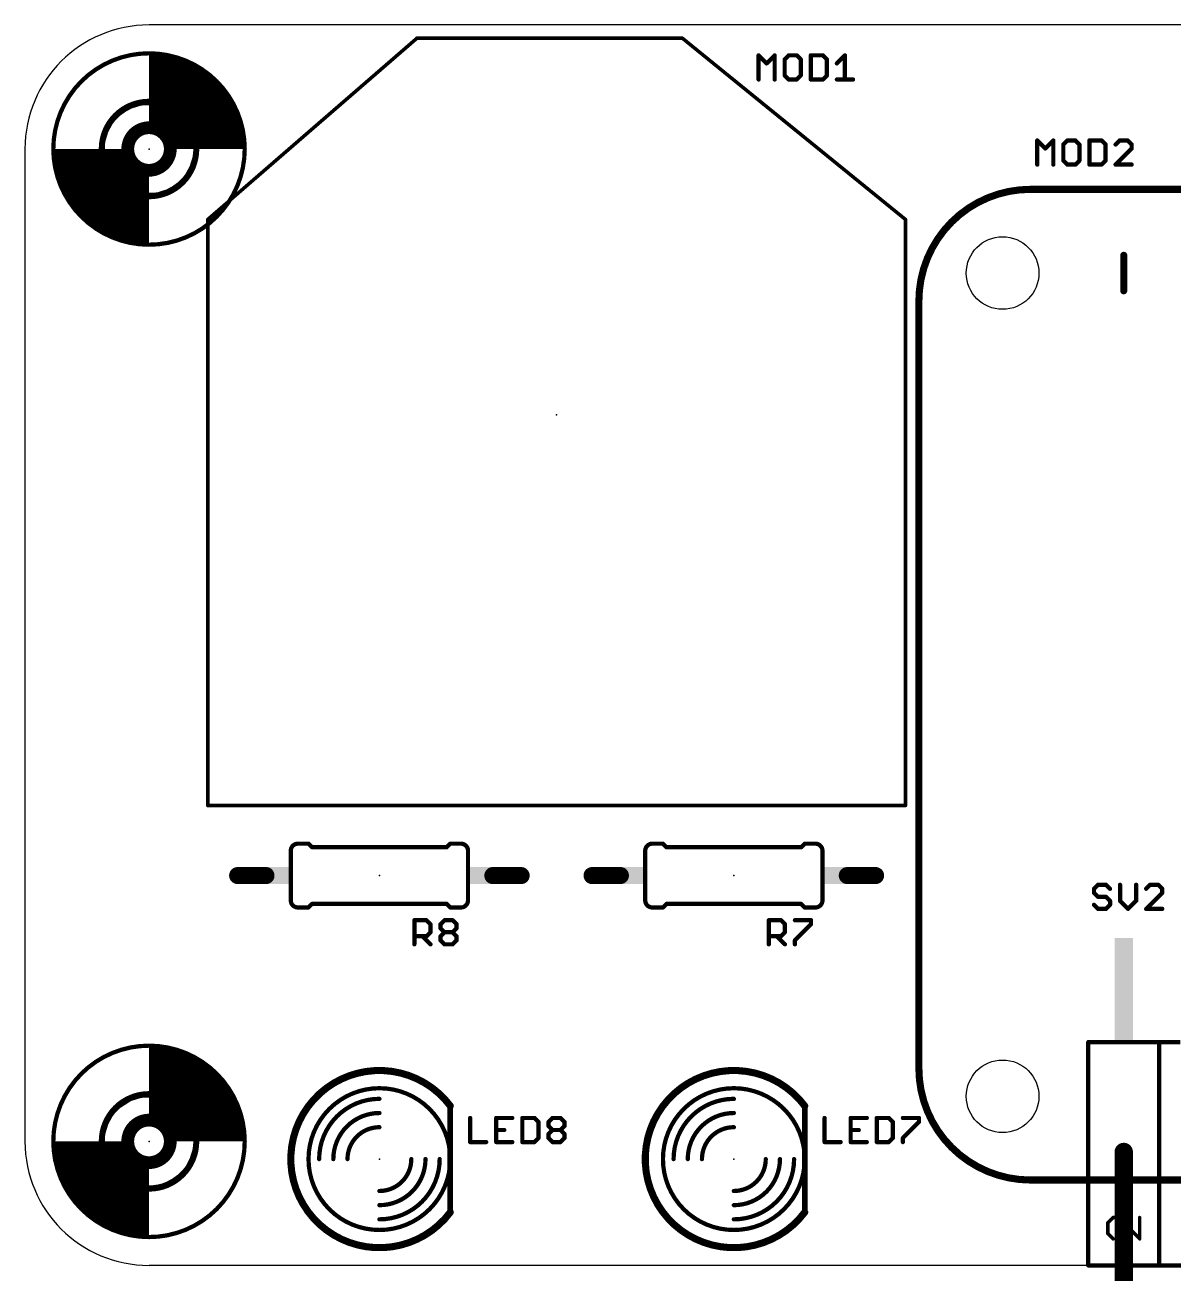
# Model space of a CAD drawing. Extents: x -50 to 50, y -5 to 146.
# Drawn here: x -49.53 to -8.39, y 96.88 to 141.6 of the extents above; entities that cross this region are included whole.
import ezdxf

# ---------------------------------------------------------------- set-up
doc = ezdxf.new("R2010")
doc.units = 0
for name, color, linetype in [('20', 7, 'CONTINUOUS'), ('21', 253, 'CONTINUOUS'), ('23', 7, 'CONTINUOUS'), ('25', 253, 'CONTINUOUS'), ('51', 253, 'CONTINUOUS')]:
    doc.layers.add(name, color=color, linetype=linetype)

# ---------------------------------------------------------------- blocks, each defined once
blk = doc.blocks.new('RECT')
blk.add_solid([(-0.5, -0.5), (0.5, -0.5), (-0.5, 0.5), (0.5, 0.5)])

msp = doc.modelspace()

# ---------------------------------------------------------------- linework, layer by layer
at = {"layer": '20'}
for p, q in [((45.085, 141.605), (-45.085, 141.605)), ((-49.53, 137.16), (-49.53, 101.6)), ((45.085, 97.155), (-45.085, 97.155))]:
    msp.add_line(p, q, dxfattribs=at)
for centre, radius in [((-45.085, 137.16), 1.6), ((-14.5, 132.715), 1.3), ((-14.5, 103.215), 1.3), ((-45.085, 101.6), 1.6)]:
    msp.add_circle(centre, radius, dxfattribs=at)
for centre, start, end in [((-45.085, 137.16), 90, 180), ((-45.085, 101.6), 180, 270)]:
    msp.add_arc(centre, 4.445, start, end, dxfattribs=at)
at = {"layer": '21'}
for points, const_width in [([(-35.48, 141.135), (-42.98, 134.635)], 0.127), ([(-25.98, 141.135), (-35.48, 141.135)], 0.127), ([(-17.98, 134.635), (-25.98, 141.135)], 0.127), ([(-13.5, 135.715), (13.5, 135.715)], 0.254), ([(-42.98, 134.635), (-42.98, 113.635)], 0.127), ([(-17.98, 113.635), (-17.98, 134.635)], 0.127), ([(-10.16, 133.35), (-10.16, 132.08)], 0.254), ([(-17.5, 104.215), (-17.5, 131.715)], 0.254), ([(-42.98, 113.635), (-17.98, 113.635)], 0.127), ([(-39.751, 112.268), (-39.37, 112.268)], 0.1524), ([(-39.243, 112.141), (-39.37, 112.268)], 0.1524), ([(-34.417, 112.141), (-34.29, 112.268)], 0.1524), ([(-33.909, 112.268), (-34.29, 112.268)], 0.1524), ([(-27.051, 112.268), (-26.67, 112.268)], 0.1524), ([(-26.543, 112.141), (-26.67, 112.268)], 0.1524), ([(-21.717, 112.141), (-21.59, 112.268)], 0.1524), ([(-21.209, 112.268), (-21.59, 112.268)], 0.1524), ([(-40.005, 112.014), (-40.005, 110.236)], 0.1524), ([(-39.243, 112.141), (-34.417, 112.141)], 0.1524), ([(-33.655, 112.014), (-33.655, 110.236)], 0.1524), ([(-27.305, 110.236), (-27.305, 112.014)], 0.1524), ([(-21.717, 112.141), (-26.543, 112.141)], 0.1524), ([(-20.955, 110.236), (-20.955, 112.014)], 0.1524), ([(-39.751, 109.982), (-39.37, 109.982)], 0.1524), ([(-39.243, 110.109), (-39.37, 109.982)], 0.1524), ([(-39.243, 110.109), (-34.417, 110.109)], 0.1524), ([(-34.417, 110.109), (-34.29, 109.982)], 0.1524), ([(-33.909, 109.982), (-34.29, 109.982)], 0.1524), ([(-27.051, 109.982), (-26.67, 109.982)], 0.1524), ([(-26.543, 110.109), (-26.67, 109.982)], 0.1524), ([(-21.717, 110.109), (-26.543, 110.109)], 0.1524), ([(-21.717, 110.109), (-21.59, 109.982)], 0.1524), ([(-21.209, 109.982), (-21.59, 109.982)], 0.1524), ([(-11.43, 105.156), (-10.668, 105.156)], 0.1524), ([(-11.43, 105.156), (-11.43, 97.155)], 0.1524), ([(-9.652, 105.156), (-8.89, 105.156)], 0.1524), ([(-8.89, 105.156), (-8.89, 97.155)], 0.1524), ([(-8.89, 105.156), (-8.128, 105.156)], 0.1524), ([(-34.29, 99.06), (-34.29, 102.87)], 0.2032), ([(-21.59, 99.06), (-21.59, 102.87)], 0.2032), ([(-10.16, 96.52), (-10.16, 101.219)], 0.6604), ([(13.5, 100.215), (-13.5, 100.215)], 0.254), ([(-10.5418, 98.8701), (-10.7324, 98.6794)], 0.127), ([(-10.3511, 98.8701), (-10.5418, 98.8701)], 0.127), ([(-9.5885, 98.1075), (-10.3511, 98.8701)], 0.127), ([(-9.5885, 98.8701), (-9.5885, 98.1075)], 0.127), ([(-10.7324, 98.6794), (-10.7324, 98.2981)], 0.127), ([(-10.7324, 98.2981), (-10.5418, 98.1075)], 0.127), ([(-8.89, 97.155), (-11.43, 97.155)], 0.1524), ([(-6.35, 97.155), (-8.89, 97.155)], 0.1524)]:
    msp.add_lwpolyline(points, dxfattribs=dict(at, const_width=const_width))
for points, const_width in [([(-35.48, 141.1668, 1), (-35.48, 141.1033)], 0.0635), ([(-35.4592, 141.111, 1), (-35.5008, 141.159)], 0.0635), ([(-25.96, 141.1596, 1), (-26, 141.1104)], 0.0635), ([(-25.98, 141.1033, 1), (-25.98, 141.1668)], 0.0635), ([(-45.085, 133.731, 1), (-45.085, 140.589, 1), (-45.085, 133.731)], 0.1524), ([(-45.085, 135.46, 1), (-45.085, 138.86, 1), (-45.085, 135.46)], 0.2032), ([(-13.5, 135.715, 0.4142), (-17.5, 131.715)], 0.254), ([(-13.5, 135.7785, 1), (-13.5, 135.6515)], 0.127), ([(-13.5, 135.6515, 1), (-13.5, 135.7785)], 0.127), ([(-42.9483, 134.635, 1), (-43.0118, 134.635)], 0.0635), ([(-43.0008, 134.659, 1), (-42.9592, 134.611)], 0.0635), ([(-17.9483, 134.635, 1), (-18.0117, 134.635)], 0.0635), ([(-18, 134.6104, 1), (-17.96, 134.6596)], 0.0635), ([(-10.0965, 133.35, 1), (-10.2235, 133.35)], 0.127), ([(-10.2235, 132.08, 1), (-10.0965, 132.08)], 0.127), ([(-17.4365, 131.715, 1), (-17.5635, 131.715)], 0.127), ([(-17.5635, 131.715, 1), (-17.4365, 131.715)], 0.127), ([(-43.0118, 113.635, 1), (-42.9483, 113.635)], 0.0635), ([(-42.98, 113.6668, 1), (-42.98, 113.6033)], 0.0635), ([(-18.0117, 113.635, 1), (-17.9483, 113.635)], 0.0635), ([(-17.98, 113.6033, 1), (-17.98, 113.6668)], 0.0635), ([(-39.751, 112.268, 0.4142), (-40.005, 112.014)], 0.1524), ([(-39.751, 112.3061, 1), (-39.751, 112.2299)], 0.0762), ([(-39.751, 112.2299, 1), (-39.751, 112.3061)], 0.0762), ([(-39.3431, 112.2949, 1), (-39.3969, 112.2411)], 0.0762), ([(-39.37, 112.2299, 1), (-39.37, 112.3061)], 0.0762), ([(-34.29, 112.3061, 1), (-34.29, 112.2299)], 0.0762), ([(-34.2631, 112.2411, 1), (-34.3169, 112.2949)], 0.0762), ([(-33.655, 112.014, 0.4142), (-33.909, 112.268)], 0.1524), ([(-33.909, 112.3061, 1), (-33.909, 112.2299)], 0.0762), ([(-33.909, 112.2299, 1), (-33.909, 112.3061)], 0.0762), ([(-27.051, 112.268, 0.4142), (-27.305, 112.014)], 0.1524), ([(-27.051, 112.3061, 1), (-27.051, 112.2299)], 0.0762), ([(-27.051, 112.2299, 1), (-27.051, 112.3061)], 0.0762), ([(-26.6431, 112.2949, 1), (-26.6969, 112.2411)], 0.0762), ([(-26.67, 112.2299, 1), (-26.67, 112.3061)], 0.0762), ([(-21.59, 112.3061, 1), (-21.59, 112.2299)], 0.0762), ([(-21.5631, 112.2411, 1), (-21.6169, 112.2949)], 0.0762), ([(-20.955, 112.014, 0.4142), (-21.209, 112.268)], 0.1524), ([(-21.209, 112.3061, 1), (-21.209, 112.2299)], 0.0762), ([(-21.209, 112.2299, 1), (-21.209, 112.3061)], 0.0762), ([(-39.9669, 112.014, 1), (-40.0431, 112.014)], 0.0762), ([(-40.0431, 112.014, 1), (-39.9669, 112.014)], 0.0762), ([(-39.243, 112.1791, 1), (-39.243, 112.1029)], 0.0762), ([(-39.2699, 112.1141, 1), (-39.2161, 112.1679)], 0.0762), ([(-34.4439, 112.1679, 1), (-34.3901, 112.1141)], 0.0762), ([(-34.417, 112.1029, 1), (-34.417, 112.1791)], 0.0762), ([(-33.6169, 112.014, 1), (-33.6931, 112.014)], 0.0762), ([(-33.6931, 112.014, 1), (-33.6169, 112.014)], 0.0762), ([(-27.2669, 112.014, 1), (-27.3431, 112.014)], 0.0762), ([(-27.3431, 112.014, 1), (-27.2669, 112.014)], 0.0762), ([(-26.543, 112.1791, 1), (-26.543, 112.1029)], 0.0762), ([(-26.5699, 112.1141, 1), (-26.5161, 112.1679)], 0.0762), ([(-21.7439, 112.1679, 1), (-21.6901, 112.1141)], 0.0762), ([(-21.717, 112.1029, 1), (-21.717, 112.1791)], 0.0762), ([(-20.9169, 112.014, 1), (-20.9931, 112.014)], 0.0762), ([(-20.9931, 112.014, 1), (-20.9169, 112.014)], 0.0762), ([(-40.005, 110.236, 0.4142), (-39.751, 109.982)], 0.1524), ([(-39.9669, 110.236, 1), (-40.0431, 110.236)], 0.0762), ([(-40.0431, 110.236, 1), (-39.9669, 110.236)], 0.0762), ([(-39.751, 110.0201, 1), (-39.751, 109.9439)], 0.0762), ([(-39.751, 109.9439, 1), (-39.751, 110.0201)], 0.0762), ([(-39.3969, 110.0089, 1), (-39.3431, 109.9551)], 0.0762), ([(-39.37, 109.9439, 1), (-39.37, 110.0201)], 0.0762), ([(-39.243, 110.1471, 1), (-39.243, 110.0709)], 0.0762), ([(-39.2161, 110.0821, 1), (-39.2699, 110.1359)], 0.0762), ([(-34.3901, 110.1359, 1), (-34.4439, 110.0821)], 0.0762), ([(-34.417, 110.0709, 1), (-34.417, 110.1471)], 0.0762), ([(-34.29, 110.0201, 1), (-34.29, 109.9439)], 0.0762), ([(-34.3169, 109.9551, 1), (-34.2631, 110.0089)], 0.0762), ([(-33.909, 109.982, 0.4142), (-33.655, 110.236)], 0.1524), ([(-33.909, 110.0201, 1), (-33.909, 109.9439)], 0.0762), ([(-33.909, 109.9439, 1), (-33.909, 110.0201)], 0.0762), ([(-33.6169, 110.236, 1), (-33.6931, 110.236)], 0.0762), ([(-33.6931, 110.236, 1), (-33.6169, 110.236)], 0.0762), ([(-27.305, 110.236, 0.4142), (-27.051, 109.982)], 0.1524), ([(-27.2669, 110.236, 1), (-27.3431, 110.236)], 0.0762), ([(-27.3431, 110.236, 1), (-27.2669, 110.236)], 0.0762), ([(-27.051, 110.0201, 1), (-27.051, 109.9439)], 0.0762), ([(-27.051, 109.9439, 1), (-27.051, 110.0201)], 0.0762), ([(-26.6969, 110.0089, 1), (-26.6431, 109.9551)], 0.0762), ([(-26.67, 109.9439, 1), (-26.67, 110.0201)], 0.0762), ([(-26.543, 110.1471, 1), (-26.543, 110.0709)], 0.0762), ([(-26.5161, 110.0821, 1), (-26.5699, 110.1359)], 0.0762), ([(-21.6901, 110.1359, 1), (-21.7439, 110.0821)], 0.0762), ([(-21.717, 110.0709, 1), (-21.717, 110.1471)], 0.0762), ([(-21.59, 110.0201, 1), (-21.59, 109.9439)], 0.0762), ([(-21.6169, 109.9551, 1), (-21.5631, 110.0089)], 0.0762), ([(-21.209, 109.982, 0.4142), (-20.955, 110.236)], 0.1524), ([(-21.209, 110.0201, 1), (-21.209, 109.9439)], 0.0762), ([(-21.209, 109.9439, 1), (-21.209, 110.0201)], 0.0762), ([(-20.9169, 110.236, 1), (-20.9931, 110.236)], 0.0762), ([(-20.9931, 110.236, 1), (-20.9169, 110.236)], 0.0762), ([(-45.085, 98.171, 1), (-45.085, 105.029, 1), (-45.085, 98.171)], 0.1524), ([(-11.43, 105.1941, 1), (-11.43, 105.1179)], 0.0762), ([(-11.3919, 105.156, 1), (-11.4681, 105.156)], 0.0762), ([(-10.668, 105.1179, 1), (-10.668, 105.1941)], 0.0762), ([(-9.652, 105.1941, 1), (-9.652, 105.1179)], 0.0762), ([(-8.8519, 105.156, 1), (-8.9281, 105.156)], 0.0762), ([(-8.89, 105.1941, 1), (-8.89, 105.1179)], 0.0762), ([(-8.89, 105.1179, 1), (-8.89, 105.1941)], 0.0762), ([(-34.29, 102.87, 3), (-34.29, 99.06)], 0.254), ([(-21.59, 102.87, 3), (-21.59, 99.06)], 0.254), ([(-17.5, 104.215, 0.4142), (-13.5, 100.215)], 0.254), ([(-17.4365, 104.215, 1), (-17.5635, 104.215)], 0.127), ([(-17.5635, 104.215, 1), (-17.4365, 104.215)], 0.127), ([(-45.085, 99.9, 1), (-45.085, 103.3, 1), (-45.085, 99.9)], 0.2032), ([(-36.83, 98.425, 1), (-36.83, 103.505, 1), (-36.83, 98.425)], 0.1524), ([(-24.13, 98.425, 1), (-24.13, 103.505, 1), (-24.13, 98.425)], 0.1524), ([(-34.3408, 102.8319, 1), (-34.2392, 102.9081)], 0.127), ([(-34.2392, 102.87, 1), (-34.3408, 102.87)], 0.1016), ([(-21.6408, 102.8319, 1), (-21.5392, 102.9081)], 0.127), ([(-21.5392, 102.87, 1), (-21.6408, 102.87)], 0.1016), ([(-9.9949, 101.219, 1), (-10.3251, 101.219)], 0.3302), ([(-13.5, 100.2785, 1), (-13.5, 100.1515)], 0.127), ([(-13.5, 100.1515, 1), (-13.5, 100.2785)], 0.127), ([(-34.2392, 99.0219, 1), (-34.3408, 99.0981)], 0.127), ([(-34.3408, 99.06, 1), (-34.2392, 99.06)], 0.1016), ([(-21.5392, 99.0219, 1), (-21.6408, 99.0981)], 0.127), ([(-21.6408, 99.06, 1), (-21.5392, 99.06)], 0.1016), ([(-10.5418, 98.9019, 1), (-10.5418, 98.8384)], 0.0635), ([(-10.5193, 98.8477, 1), (-10.5643, 98.8925)], 0.0635), ([(-10.3286, 98.8926, 1), (-10.3736, 98.8476)], 0.0635), ([(-10.3511, 98.8384, 1), (-10.3511, 98.9019)], 0.0635), ([(-9.5567, 98.8701, 1), (-9.6203, 98.8701)], 0.0635), ([(-10.7006, 98.6794, 1), (-10.7642, 98.6794)], 0.0635), ([(-10.7549, 98.7018, 1), (-10.7099, 98.657)], 0.0635), ([(-10.7099, 98.3206, 1), (-10.7549, 98.2756)], 0.0635), ([(-10.7642, 98.2981, 1), (-10.7006, 98.2981)], 0.0635), ([(-10.5643, 98.085, 1), (-10.5193, 98.13)], 0.0635), ([(-9.6203, 98.1075, 1), (-9.5567, 98.1075)], 0.0635), ([(-9.611, 98.085, 1), (-9.566, 98.13)], 0.0635), ([(-11.43, 97.1931, 1), (-11.43, 97.1169)], 0.0762), ([(-11.4681, 97.155, 1), (-11.3919, 97.155)], 0.0762), ([(-8.89, 97.1931, 1), (-8.89, 97.1169)], 0.0762), ([(-8.9281, 97.155, 1), (-8.8519, 97.155)], 0.0762), ([(-8.89, 97.1169, 1), (-8.89, 97.1931)], 0.0762)]:
    msp.add_lwpolyline(points, format="xyb", dxfattribs=dict(at, const_width=const_width))
at = {"layer": '23'}
for p in [(-45.085, 137.16), (-30.48, 127.635), (-36.83, 111.125), (-24.13, 111.125), (-45.085, 101.6), (-36.83, 100.965), (-24.13, 100.965)]:
    msp.add_point(p, dxfattribs=at)
at = {"layer": '25', "const_width": 0.1524}
for points in [[(-23.2438, 139.6512), (-23.2438, 140.5155)], [(-23.2438, 140.5155), (-22.9557, 140.2274)], [(-22.9557, 140.2274), (-22.6676, 140.5155)], [(-22.6676, 140.5155), (-22.6676, 139.6512)], [(-22.1643, 140.5155), (-22.3083, 140.3714)], [(-22.3083, 140.3714), (-22.3083, 139.7952)], [(-21.8762, 140.5155), (-22.1643, 140.5155)], [(-21.7321, 140.3714), (-21.8762, 140.5155)], [(-21.7321, 139.7952), (-21.7321, 140.3714)], [(-21.3728, 140.5155), (-21.3728, 139.6512)], [(-20.9407, 140.5155), (-21.3728, 140.5155)], [(-20.7966, 140.3714), (-20.9407, 140.5155)], [(-20.7966, 139.7952), (-20.7966, 140.3714)], [(-20.4373, 140.2274), (-20.1492, 140.5155)], [(-20.1492, 140.5155), (-20.1492, 139.6512)], [(-22.3083, 139.7952), (-22.1643, 139.6512)], [(-22.1643, 139.6512), (-21.8762, 139.6512)], [(-21.8762, 139.6512), (-21.7321, 139.7952)], [(-21.3728, 139.6512), (-20.9407, 139.6512)], [(-20.9407, 139.6512), (-20.7966, 139.7952)], [(-20.4373, 139.6512), (-19.8611, 139.6512)], [(-13.2588, 136.6012), (-13.2588, 137.4655)], [(-13.2588, 137.4655), (-12.9707, 137.1774)], [(-12.9707, 137.1774), (-12.6826, 137.4655)], [(-12.6826, 137.4655), (-12.6826, 136.6012)], [(-12.1793, 137.4655), (-12.3233, 137.3214)], [(-12.3233, 137.3214), (-12.3233, 136.7452)], [(-11.8912, 137.4655), (-12.1793, 137.4655)], [(-11.7471, 137.3214), (-11.8912, 137.4655)], [(-11.7471, 136.7452), (-11.7471, 137.3214)], [(-11.3878, 137.4655), (-11.3878, 136.6012)], [(-10.9557, 137.4655), (-11.3878, 137.4655)], [(-10.8116, 137.3214), (-10.9557, 137.4655)], [(-10.8116, 136.7452), (-10.8116, 137.3214)], [(-10.3083, 137.4655), (-10.4523, 137.3214)], [(-10.0202, 137.4655), (-10.3083, 137.4655)], [(-9.8761, 137.3214), (-10.0202, 137.4655)], [(-9.8761, 137.1774), (-9.8761, 137.3214)], [(-10.4523, 136.6012), (-9.8761, 137.1774)], [(-12.3233, 136.7452), (-12.1793, 136.6012)], [(-12.1793, 136.6012), (-11.8912, 136.6012)], [(-11.8912, 136.6012), (-11.7471, 136.7452)], [(-11.3878, 136.6012), (-10.9557, 136.6012)], [(-10.9557, 136.6012), (-10.8116, 136.7452)], [(-9.8761, 136.6012), (-10.4523, 136.6012)], [(-11.0828, 110.7955), (-11.2268, 110.6514)], [(-11.2268, 110.6514), (-11.2268, 110.5074)], [(-11.2268, 110.5074), (-11.0828, 110.3633)], [(-10.7947, 110.7955), (-11.0828, 110.7955)], [(-10.6506, 110.6514), (-10.7947, 110.7955)], [(-10.2913, 110.7955), (-10.2913, 110.2193)], [(-9.7151, 110.2193), (-9.7151, 110.7955)], [(-9.2118, 110.7955), (-9.3558, 110.6514)], [(-9.3558, 109.9312), (-8.7796, 110.5074)], [(-8.9237, 110.7955), (-9.2118, 110.7955)], [(-8.7796, 110.6514), (-8.9237, 110.7955)], [(-8.7796, 110.5074), (-8.7796, 110.6514)], [(-11.0828, 109.9312), (-11.2268, 110.0752)], [(-11.0828, 110.3633), (-10.7947, 110.3633)], [(-10.7947, 110.3633), (-10.6506, 110.2193)], [(-10.6506, 110.0752), (-10.7947, 109.9312)], [(-10.6506, 110.2193), (-10.6506, 110.0752)], [(-10.2913, 110.2193), (-10.0032, 109.9312)], [(-10.0032, 109.9312), (-9.7151, 110.2193)], [(-35.5768, 108.6612), (-35.5768, 109.5255)], [(-35.5768, 109.5255), (-35.1447, 109.5255)], [(-35.1447, 109.5255), (-35.0006, 109.3814)], [(-34.6413, 109.3814), (-34.4973, 109.5255)], [(-34.4973, 109.5255), (-34.2092, 109.5255)], [(-34.2092, 109.5255), (-34.0651, 109.3814)], [(-22.8768, 108.6612), (-22.8768, 109.5255)], [(-22.8768, 109.5255), (-22.4447, 109.5255)], [(-22.4447, 109.5255), (-22.3006, 109.3814)], [(-21.9413, 109.5255), (-21.3651, 109.5255)], [(-21.3651, 109.5255), (-21.3651, 109.3814)], [(-10.7947, 109.9312), (-11.0828, 109.9312)], [(-8.7796, 109.9312), (-9.3558, 109.9312)], [(-35.0006, 109.0933), (-35.1447, 108.9493)], [(-35.0006, 109.3814), (-35.0006, 109.0933)], [(-34.6413, 109.2374), (-34.6413, 109.3814)], [(-34.4973, 109.0933), (-34.6413, 109.2374)], [(-34.6413, 108.9493), (-34.4973, 109.0933)], [(-34.4973, 109.0933), (-34.2092, 109.0933)], [(-34.0651, 109.2374), (-34.2092, 109.0933)], [(-34.2092, 109.0933), (-34.0651, 108.9493)], [(-34.0651, 109.3814), (-34.0651, 109.2374)], [(-22.3006, 109.0933), (-22.4447, 108.9493)], [(-22.3006, 109.3814), (-22.3006, 109.0933)], [(-21.3651, 109.3814), (-21.9413, 108.8052)], [(-35.1447, 108.9493), (-35.5768, 108.9493)], [(-35.2887, 108.9493), (-35.0006, 108.6612)], [(-34.6413, 108.8052), (-34.6413, 108.9493)], [(-34.4973, 108.6612), (-34.6413, 108.8052)], [(-34.2092, 108.6612), (-34.4973, 108.6612)], [(-34.0651, 108.8052), (-34.2092, 108.6612)], [(-34.0651, 108.9493), (-34.0651, 108.8052)], [(-22.4447, 108.9493), (-22.8768, 108.9493)], [(-22.5887, 108.9493), (-22.3006, 108.6612)], [(-21.9413, 108.8052), (-21.9413, 108.6612)], [(-33.5788, 102.4389), (-33.5788, 101.5746)], [(-32.0671, 102.4389), (-32.6433, 102.4389)], [(-32.6433, 102.4389), (-32.6433, 101.5746)], [(-31.7078, 102.4389), (-31.7078, 101.5746)], [(-31.2757, 102.4389), (-31.7078, 102.4389)], [(-31.1316, 102.2948), (-31.2757, 102.4389)], [(-30.7723, 102.2948), (-30.6283, 102.4389)], [(-30.6283, 102.4389), (-30.3402, 102.4389)], [(-30.3402, 102.4389), (-30.1961, 102.2948)], [(-20.8788, 102.4389), (-20.8788, 101.5746)], [(-19.3671, 102.4389), (-19.9433, 102.4389)], [(-19.9433, 102.4389), (-19.9433, 101.5746)], [(-19.0078, 102.4389), (-19.0078, 101.5746)], [(-18.5757, 102.4389), (-19.0078, 102.4389)], [(-18.4316, 102.2948), (-18.5757, 102.4389)], [(-18.0723, 102.4389), (-17.4961, 102.4389)], [(-17.4961, 102.4389), (-17.4961, 102.2948)], [(-32.6433, 102.0067), (-32.3552, 102.0067)], [(-31.1316, 101.7186), (-31.1316, 102.2948)], [(-30.7723, 102.1508), (-30.7723, 102.2948)], [(-30.6283, 102.0067), (-30.7723, 102.1508)], [(-30.7723, 101.8627), (-30.6283, 102.0067)], [(-30.6283, 102.0067), (-30.3402, 102.0067)], [(-30.1961, 102.1508), (-30.3402, 102.0067)], [(-30.3402, 102.0067), (-30.1961, 101.8627)], [(-30.1961, 102.2948), (-30.1961, 102.1508)], [(-19.9433, 102.0067), (-19.6552, 102.0067)], [(-18.4316, 101.7186), (-18.4316, 102.2948)], [(-17.4961, 102.2948), (-18.0723, 101.7186)], [(-33.5788, 101.5746), (-33.0026, 101.5746)], [(-32.6433, 101.5746), (-32.0671, 101.5746)], [(-31.7078, 101.5746), (-31.2757, 101.5746)], [(-31.2757, 101.5746), (-31.1316, 101.7186)], [(-30.7723, 101.7186), (-30.7723, 101.8627)], [(-30.6283, 101.5746), (-30.7723, 101.7186)], [(-30.3402, 101.5746), (-30.6283, 101.5746)], [(-30.1961, 101.7186), (-30.3402, 101.5746)], [(-30.1961, 101.8627), (-30.1961, 101.7186)], [(-20.8788, 101.5746), (-20.3026, 101.5746)], [(-19.9433, 101.5746), (-19.3671, 101.5746)], [(-19.0078, 101.5746), (-18.5757, 101.5746)], [(-18.5757, 101.5746), (-18.4316, 101.7186)], [(-18.0723, 101.7186), (-18.0723, 101.5746)]]:
    msp.add_lwpolyline(points, dxfattribs=at)
at = {"layer": '25', "const_width": 0.0762}
for points in [[(-23.2057, 140.5155, 1), (-23.2819, 140.5155)], [(-23.2169, 140.5424, 1), (-23.2707, 140.4886)], [(-22.6295, 140.5155, 1), (-22.7057, 140.5155)], [(-22.6407, 140.4886, 1), (-22.6945, 140.5424)], [(-22.2702, 140.3714, 1), (-22.3464, 140.3714)], [(-22.3353, 140.3983, 1), (-22.2813, 140.3445)], [(-22.1643, 140.5536, 1), (-22.1643, 140.4774)], [(-22.1373, 140.4886, 1), (-22.1913, 140.5424)], [(-21.8493, 140.5424, 1), (-21.9031, 140.4886)], [(-21.8762, 140.4774, 1), (-21.8762, 140.5536)], [(-21.694, 140.3714, 1), (-21.7702, 140.3714)], [(-21.759, 140.3445, 1), (-21.7052, 140.3983)], [(-21.3347, 140.5155, 1), (-21.4109, 140.5155)], [(-21.3728, 140.5536, 1), (-21.3728, 140.4774)], [(-20.9138, 140.5424, 1), (-20.9676, 140.4886)], [(-20.9407, 140.4774, 1), (-20.9407, 140.5536)], [(-20.7585, 140.3714, 1), (-20.8347, 140.3714)], [(-20.8235, 140.3445, 1), (-20.7697, 140.3983)], [(-20.1111, 140.5155, 1), (-20.1873, 140.5155)], [(-20.1223, 140.4886, 1), (-20.1761, 140.5424)], [(-22.9826, 140.2543, 1), (-22.9288, 140.2005)], [(-22.9826, 140.2005, 1), (-22.9288, 140.2543)], [(-20.4642, 140.2543, 1), (-20.4104, 140.2005)], [(-23.2819, 139.6512, 1), (-23.2057, 139.6512)], [(-22.7057, 139.6512, 1), (-22.6295, 139.6512)], [(-22.3464, 139.7952, 1), (-22.2702, 139.7952)], [(-22.2814, 139.8221, 1), (-22.3352, 139.7683)], [(-22.1643, 139.6893, 1), (-22.1643, 139.6131)], [(-22.1912, 139.6243, 1), (-22.1374, 139.6781)], [(-21.9031, 139.6782, 1), (-21.8493, 139.6242)], [(-21.8762, 139.6131, 1), (-21.8762, 139.6893)], [(-21.7702, 139.7952, 1), (-21.694, 139.7952)], [(-21.7052, 139.7682, 1), (-21.759, 139.8222)], [(-21.3728, 139.6893, 1), (-21.3728, 139.6131)], [(-21.4109, 139.6512, 1), (-21.3347, 139.6512)], [(-20.9676, 139.6782, 1), (-20.9138, 139.6242)], [(-20.9407, 139.6131, 1), (-20.9407, 139.6893)], [(-20.8347, 139.7952, 1), (-20.7585, 139.7952)], [(-20.7697, 139.7682, 1), (-20.8235, 139.8222)], [(-20.4373, 139.6893, 1), (-20.4373, 139.6131)], [(-20.1873, 139.6512, 1), (-20.1111, 139.6512)], [(-19.8611, 139.6131, 1), (-19.8611, 139.6893)], [(-13.2207, 137.4655, 1), (-13.2969, 137.4655)], [(-13.2319, 137.4924, 1), (-13.2857, 137.4386)], [(-12.6445, 137.4655, 1), (-12.7207, 137.4655)], [(-12.6557, 137.4386, 1), (-12.7095, 137.4924)], [(-12.2852, 137.3214, 1), (-12.3614, 137.3214)], [(-12.3503, 137.3483, 1), (-12.2963, 137.2945)], [(-12.1793, 137.5036, 1), (-12.1793, 137.4274)], [(-12.1523, 137.4386, 1), (-12.2063, 137.4924)], [(-11.8643, 137.4924, 1), (-11.9181, 137.4386)], [(-11.8912, 137.4274, 1), (-11.8912, 137.5036)], [(-11.709, 137.3214, 1), (-11.7852, 137.3214)], [(-11.774, 137.2945, 1), (-11.7202, 137.3483)], [(-11.3497, 137.4655, 1), (-11.4259, 137.4655)], [(-11.3878, 137.5036, 1), (-11.3878, 137.4274)], [(-10.9288, 137.4924, 1), (-10.9826, 137.4386)], [(-10.9557, 137.4274, 1), (-10.9557, 137.5036)], [(-10.7735, 137.3214, 1), (-10.8497, 137.3214)], [(-10.8385, 137.2945, 1), (-10.7847, 137.3483)], [(-10.4793, 137.3483, 1), (-10.4253, 137.2945)], [(-10.3083, 137.5036, 1), (-10.3083, 137.4274)], [(-10.2813, 137.4386, 1), (-10.3353, 137.4924)], [(-9.9933, 137.4924, 1), (-10.0471, 137.4386)], [(-10.0202, 137.4274, 1), (-10.0202, 137.5036)], [(-9.838, 137.3214, 1), (-9.9142, 137.3214)], [(-9.903, 137.2945, 1), (-9.8492, 137.3483)], [(-12.9976, 137.2043, 1), (-12.9438, 137.1505)], [(-12.9976, 137.1505, 1), (-12.9438, 137.2043)], [(-9.9142, 137.1774, 1), (-9.838, 137.1774)], [(-9.8492, 137.1505, 1), (-9.903, 137.2043)], [(-13.2969, 136.6012, 1), (-13.2207, 136.6012)], [(-12.7207, 136.6012, 1), (-12.6445, 136.6012)], [(-12.3614, 136.7452, 1), (-12.2852, 136.7452)], [(-12.2964, 136.7721, 1), (-12.3502, 136.7183)], [(-12.1793, 136.6393, 1), (-12.1793, 136.5631)], [(-12.2062, 136.5743, 1), (-12.1524, 136.6281)], [(-11.9181, 136.6282, 1), (-11.8643, 136.5742)], [(-11.8912, 136.5631, 1), (-11.8912, 136.6393)], [(-11.7852, 136.7452, 1), (-11.709, 136.7452)], [(-11.7202, 136.7182, 1), (-11.774, 136.7722)], [(-11.3878, 136.6393, 1), (-11.3878, 136.5631)], [(-11.4259, 136.6012, 1), (-11.3497, 136.6012)], [(-10.9826, 136.6282, 1), (-10.9288, 136.5742)], [(-10.9557, 136.5631, 1), (-10.9557, 136.6393)], [(-10.8497, 136.7452, 1), (-10.7735, 136.7452)], [(-10.7847, 136.7182, 1), (-10.8385, 136.7722)], [(-10.4523, 136.6393, 1), (-10.4523, 136.5631)], [(-10.4792, 136.6281, 1), (-10.4254, 136.5743)], [(-9.8761, 136.5631, 1), (-9.8761, 136.6393)], [(-11.1887, 110.6514, 1), (-11.2649, 110.6514)], [(-11.2538, 110.6783, 1), (-11.1998, 110.6245)], [(-11.1998, 110.5343, 1), (-11.2538, 110.4805)], [(-11.2649, 110.5074, 1), (-11.1887, 110.5074)], [(-11.0828, 110.8336, 1), (-11.0828, 110.7574)], [(-11.0558, 110.7686, 1), (-11.1098, 110.8224)], [(-10.7678, 110.8224, 1), (-10.8216, 110.7686)], [(-10.7947, 110.7574, 1), (-10.7947, 110.8336)], [(-10.6775, 110.6245, 1), (-10.6237, 110.6783)], [(-10.2532, 110.7955, 1), (-10.3294, 110.7955)], [(-9.677, 110.7955, 1), (-9.7532, 110.7955)], [(-9.3828, 110.6783, 1), (-9.3288, 110.6245)], [(-9.2118, 110.8336, 1), (-9.2118, 110.7574)], [(-9.1848, 110.7686, 1), (-9.2388, 110.8224)], [(-8.8968, 110.8224, 1), (-8.9506, 110.7686)], [(-8.9237, 110.7574, 1), (-8.9237, 110.8336)], [(-8.7415, 110.6514, 1), (-8.8177, 110.6514)], [(-8.8177, 110.5074, 1), (-8.7415, 110.5074)], [(-8.8065, 110.6245, 1), (-8.7527, 110.6783)], [(-8.7527, 110.4805, 1), (-8.8065, 110.5343)], [(-11.1999, 110.1021, 1), (-11.2537, 110.0483)], [(-11.0828, 110.4014, 1), (-11.0828, 110.3252)], [(-11.1098, 110.3364, 1), (-11.0558, 110.3902)], [(-10.7678, 110.3903, 1), (-10.8216, 110.3363)], [(-10.7947, 110.3252, 1), (-10.7947, 110.4014)], [(-10.6125, 110.2193, 1), (-10.6887, 110.2193)], [(-10.6887, 110.0752, 1), (-10.6125, 110.0752)], [(-10.6775, 110.1923, 1), (-10.6237, 110.2463)], [(-10.6237, 110.0482, 1), (-10.6775, 110.1022)], [(-10.3294, 110.2193, 1), (-10.2532, 110.2193)], [(-10.2644, 110.2462, 1), (-10.3182, 110.1924)], [(-9.7532, 110.2193, 1), (-9.677, 110.2193)], [(-9.6882, 110.1924, 1), (-9.742, 110.2462)], [(-35.5387, 109.5255, 1), (-35.6149, 109.5255)], [(-35.5768, 109.5636, 1), (-35.5768, 109.4874)], [(-35.1178, 109.5524, 1), (-35.1716, 109.4986)], [(-35.1447, 109.4874, 1), (-35.1447, 109.5636)], [(-34.4973, 109.5636, 1), (-34.4973, 109.4874)], [(-34.4703, 109.4986, 1), (-34.5243, 109.5524)], [(-34.1823, 109.5524, 1), (-34.2361, 109.4986)], [(-34.2092, 109.4874, 1), (-34.2092, 109.5636)], [(-22.8387, 109.5255, 1), (-22.9149, 109.5255)], [(-22.8768, 109.5636, 1), (-22.8768, 109.4874)], [(-22.4178, 109.5524, 1), (-22.4716, 109.4986)], [(-22.4447, 109.4874, 1), (-22.4447, 109.5636)], [(-21.9413, 109.5636, 1), (-21.9413, 109.4874)], [(-21.327, 109.5255, 1), (-21.4032, 109.5255)], [(-21.3651, 109.4874, 1), (-21.3651, 109.5636)], [(-11.0828, 109.9693, 1), (-11.0828, 109.8931)], [(-11.1097, 109.9043, 1), (-11.0559, 109.9581)], [(-10.8216, 109.9582, 1), (-10.7678, 109.9042)], [(-10.7947, 109.8931, 1), (-10.7947, 109.9693)], [(-10.0301, 109.9581, 1), (-9.9763, 109.9043)], [(-10.0301, 109.9043, 1), (-9.9763, 109.9581)], [(-9.3558, 109.9693, 1), (-9.3558, 109.8931)], [(-9.3827, 109.9581, 1), (-9.3289, 109.9043)], [(-8.7796, 109.8931, 1), (-8.7796, 109.9693)], [(-34.9625, 109.3814, 1), (-35.0387, 109.3814)], [(-35.0387, 109.0933, 1), (-34.9625, 109.0933)], [(-35.0275, 109.3545, 1), (-34.9737, 109.4083)], [(-34.9737, 109.0663, 1), (-35.0275, 109.1203)], [(-34.6032, 109.3814, 1), (-34.6794, 109.3814)], [(-34.6683, 109.4083, 1), (-34.6143, 109.3545)], [(-34.6143, 109.2643, 1), (-34.6683, 109.2105)], [(-34.6794, 109.2374, 1), (-34.6032, 109.2374)], [(-34.4973, 109.1314, 1), (-34.4973, 109.0552)], [(-34.5243, 109.0664, 1), (-34.4703, 109.1202)], [(-34.4704, 109.0664, 1), (-34.5242, 109.1202)], [(-34.1823, 109.1203, 1), (-34.2361, 109.0663)], [(-34.2361, 109.1202, 1), (-34.1823, 109.0664)], [(-34.2092, 109.0552, 1), (-34.2092, 109.1314)], [(-34.027, 109.3814, 1), (-34.1032, 109.3814)], [(-34.1032, 109.2374, 1), (-34.027, 109.2374)], [(-34.092, 109.3545, 1), (-34.0382, 109.4083)], [(-34.0382, 109.2105, 1), (-34.092, 109.2643)], [(-22.2625, 109.3814, 1), (-22.3387, 109.3814)], [(-22.3387, 109.0933, 1), (-22.2625, 109.0933)], [(-22.3275, 109.3545, 1), (-22.2737, 109.4083)], [(-22.2737, 109.0663, 1), (-22.3275, 109.1203)], [(-21.4032, 109.3814, 1), (-21.327, 109.3814)], [(-21.3382, 109.3545, 1), (-21.392, 109.4083)], [(-35.5768, 108.9874, 1), (-35.5768, 108.9112)], [(-35.6149, 108.6612, 1), (-35.5387, 108.6612)], [(-35.2618, 108.9762, 1), (-35.3156, 108.9224)], [(-35.1716, 108.9763, 1), (-35.1178, 108.9223)], [(-35.1447, 108.9112, 1), (-35.1447, 108.9874)], [(-35.0275, 108.6343, 1), (-34.9737, 108.6881)], [(-34.6032, 108.9493, 1), (-34.6794, 108.9493)], [(-34.6794, 108.8052, 1), (-34.6032, 108.8052)], [(-34.6682, 108.9762, 1), (-34.6144, 108.9224)], [(-34.6144, 108.8321, 1), (-34.6682, 108.7783)], [(-34.4973, 108.6993, 1), (-34.4973, 108.6231)], [(-34.5242, 108.6343, 1), (-34.4704, 108.6881)], [(-34.2361, 108.6882, 1), (-34.1823, 108.6342)], [(-34.2092, 108.6231, 1), (-34.2092, 108.6993)], [(-34.027, 108.9493, 1), (-34.1032, 108.9493)], [(-34.1032, 108.8052, 1), (-34.027, 108.8052)], [(-34.092, 108.9223, 1), (-34.0382, 108.9763)], [(-34.0382, 108.7782, 1), (-34.092, 108.8322)], [(-22.8768, 108.9874, 1), (-22.8768, 108.9112)], [(-22.9149, 108.6612, 1), (-22.8387, 108.6612)], [(-22.5618, 108.9762, 1), (-22.6156, 108.9224)], [(-22.4716, 108.9763, 1), (-22.4178, 108.9223)], [(-22.4447, 108.9112, 1), (-22.4447, 108.9874)], [(-22.3275, 108.6343, 1), (-22.2737, 108.6881)], [(-21.9032, 108.8052, 1), (-21.9794, 108.8052)], [(-21.9794, 108.6612, 1), (-21.9032, 108.6612)], [(-21.9682, 108.8321, 1), (-21.9144, 108.7783)], [(-33.5407, 102.4389, 1), (-33.6169, 102.4389)], [(-32.6433, 102.477, 1), (-32.6433, 102.4008)], [(-32.6052, 102.4389, 1), (-32.6814, 102.4389)], [(-32.0671, 102.4008, 1), (-32.0671, 102.477)], [(-31.6697, 102.4389, 1), (-31.7459, 102.4389)], [(-31.7078, 102.477, 1), (-31.7078, 102.4008)], [(-31.2488, 102.4658, 1), (-31.3026, 102.412)], [(-31.2757, 102.4008, 1), (-31.2757, 102.477)], [(-30.6283, 102.477, 1), (-30.6283, 102.4008)], [(-30.6013, 102.412, 1), (-30.6553, 102.4658)], [(-30.3133, 102.4658, 1), (-30.3671, 102.412)], [(-30.3402, 102.4008, 1), (-30.3402, 102.477)], [(-20.8407, 102.4389, 1), (-20.9169, 102.4389)], [(-19.9433, 102.477, 1), (-19.9433, 102.4008)], [(-19.9052, 102.4389, 1), (-19.9814, 102.4389)], [(-19.3671, 102.4008, 1), (-19.3671, 102.477)], [(-18.9697, 102.4389, 1), (-19.0459, 102.4389)], [(-19.0078, 102.477, 1), (-19.0078, 102.4008)], [(-18.5488, 102.4658, 1), (-18.6026, 102.412)], [(-18.5757, 102.4008, 1), (-18.5757, 102.477)], [(-18.0723, 102.477, 1), (-18.0723, 102.4008)], [(-17.458, 102.4389, 1), (-17.5342, 102.4389)], [(-17.4961, 102.4008, 1), (-17.4961, 102.477)], [(-32.6433, 102.0448, 1), (-32.6433, 101.9686)], [(-32.3552, 101.9686, 1), (-32.3552, 102.0448)], [(-31.0935, 102.2948, 1), (-31.1697, 102.2948)], [(-31.1585, 102.2679, 1), (-31.1047, 102.3217)], [(-30.7342, 102.2948, 1), (-30.8104, 102.2948)], [(-30.7993, 102.3217, 1), (-30.7453, 102.2679)], [(-30.7453, 102.1777, 1), (-30.7993, 102.1239)], [(-30.8104, 102.1508, 1), (-30.7342, 102.1508)], [(-30.6283, 102.0448, 1), (-30.6283, 101.9686)], [(-30.6553, 101.9798, 1), (-30.6013, 102.0336)], [(-30.6014, 101.9798, 1), (-30.6552, 102.0336)], [(-30.3133, 102.0337, 1), (-30.3671, 101.9797)], [(-30.3671, 102.0336, 1), (-30.3133, 101.9798)], [(-30.3402, 101.9686, 1), (-30.3402, 102.0448)], [(-30.158, 102.2948, 1), (-30.2342, 102.2948)], [(-30.2342, 102.1508, 1), (-30.158, 102.1508)], [(-30.223, 102.2679, 1), (-30.1692, 102.3217)], [(-30.1692, 102.1239, 1), (-30.223, 102.1777)], [(-19.9433, 102.0448, 1), (-19.9433, 101.9686)], [(-19.6552, 101.9686, 1), (-19.6552, 102.0448)], [(-18.3935, 102.2948, 1), (-18.4697, 102.2948)], [(-18.4585, 102.2679, 1), (-18.4047, 102.3217)], [(-17.5342, 102.2948, 1), (-17.458, 102.2948)], [(-17.4692, 102.2679, 1), (-17.523, 102.3217)], [(-33.5788, 101.6127, 1), (-33.5788, 101.5365)], [(-33.6169, 101.5746, 1), (-33.5407, 101.5746)], [(-33.0026, 101.5365, 1), (-33.0026, 101.6127)], [(-32.6433, 101.6127, 1), (-32.6433, 101.5365)], [(-32.6814, 101.5746, 1), (-32.6052, 101.5746)], [(-32.0671, 101.5365, 1), (-32.0671, 101.6127)], [(-31.7078, 101.6127, 1), (-31.7078, 101.5365)], [(-31.7459, 101.5746, 1), (-31.6697, 101.5746)], [(-31.3026, 101.6016, 1), (-31.2488, 101.5476)], [(-31.2757, 101.5365, 1), (-31.2757, 101.6127)], [(-31.1697, 101.7186, 1), (-31.0935, 101.7186)], [(-31.1047, 101.6916, 1), (-31.1585, 101.7456)], [(-30.7342, 101.8627, 1), (-30.8104, 101.8627)], [(-30.8104, 101.7186, 1), (-30.7342, 101.7186)], [(-30.7992, 101.8896, 1), (-30.7454, 101.8358)], [(-30.7454, 101.7455, 1), (-30.7992, 101.6917)], [(-30.6283, 101.6127, 1), (-30.6283, 101.5365)], [(-30.6552, 101.5477, 1), (-30.6014, 101.6015)], [(-30.3671, 101.6016, 1), (-30.3133, 101.5476)], [(-30.3402, 101.5365, 1), (-30.3402, 101.6127)], [(-30.158, 101.8627, 1), (-30.2342, 101.8627)], [(-30.2342, 101.7186, 1), (-30.158, 101.7186)], [(-30.223, 101.8357, 1), (-30.1692, 101.8897)], [(-30.1692, 101.6916, 1), (-30.223, 101.7456)], [(-20.8788, 101.6127, 1), (-20.8788, 101.5365)], [(-20.9169, 101.5746, 1), (-20.8407, 101.5746)], [(-20.3026, 101.5365, 1), (-20.3026, 101.6127)], [(-19.9433, 101.6127, 1), (-19.9433, 101.5365)], [(-19.9814, 101.5746, 1), (-19.9052, 101.5746)], [(-19.3671, 101.5365, 1), (-19.3671, 101.6127)], [(-19.0078, 101.6127, 1), (-19.0078, 101.5365)], [(-19.0459, 101.5746, 1), (-18.9697, 101.5746)], [(-18.6026, 101.6016, 1), (-18.5488, 101.5476)], [(-18.5757, 101.5365, 1), (-18.5757, 101.6127)], [(-18.4697, 101.7186, 1), (-18.3935, 101.7186)], [(-18.4047, 101.6916, 1), (-18.4585, 101.7456)], [(-18.0342, 101.7186, 1), (-18.1104, 101.7186)], [(-18.1104, 101.5746, 1), (-18.0342, 101.5746)], [(-18.0992, 101.7455, 1), (-18.0454, 101.6917)]]:
    msp.add_lwpolyline(points, format="xyb", dxfattribs=at)
at = {"layer": '51'}
for points, const_width in [([(-42.926, 137.16, 0.4142), (-45.085, 139.319)], 2.4892), ([(-47.244, 137.16, 0.4142), (-45.085, 135.001)], 2.4892), ([(-45.085, 136.398, 1), (-45.085, 137.922, 1), (-45.085, 136.398)], 0.4572), ([(-41.91, 111.2774, 1), (-41.91, 110.9726)], 0.3048), ([(-40.894, 110.9726, 1), (-40.894, 111.2774)], 0.3048), ([(-32.766, 111.2774, 1), (-32.766, 110.9726)], 0.3048), ([(-31.75, 110.9726, 1), (-31.75, 111.2774)], 0.3048), ([(-29.21, 111.2774, 1), (-29.21, 110.9726)], 0.3048), ([(-28.194, 110.9726, 1), (-28.194, 111.2774)], 0.3048), ([(-20.066, 111.2774, 1), (-20.066, 110.9726)], 0.3048), ([(-19.05, 110.9726, 1), (-19.05, 111.2774)], 0.3048), ([(-10.668, 105.1941, 1), (-10.668, 105.1179)], 0.0762), ([(-9.652, 105.1179, 1), (-9.652, 105.1941)], 0.0762), ([(-42.926, 101.6, 0.4142), (-45.085, 103.759)], 2.4892), ([(-36.83, 103.124, 0.4142), (-38.989, 100.965)], 0.1524), ([(-36.83, 103.0859, 1), (-36.83, 103.1621)], 0.0762), ([(-24.13, 103.124, 0.4142), (-26.289, 100.965)], 0.1524), ([(-24.13, 103.0859, 1), (-24.13, 103.1621)], 0.0762), ([(-47.244, 101.6, 0.4142), (-45.085, 99.441)], 2.4892), ([(-45.085, 100.838, 1), (-45.085, 102.362, 1), (-45.085, 100.838)], 0.4572), ([(-36.83, 102.616, 0.4142), (-38.481, 100.965)], 0.1524), ([(-36.83, 102.5779, 1), (-36.83, 102.6541)], 0.0762), ([(-24.13, 102.616, 0.4142), (-25.781, 100.965)], 0.1524), ([(-24.13, 102.5779, 1), (-24.13, 102.6541)], 0.0762), ([(-36.83, 102.108, 0.4142), (-37.973, 100.965)], 0.1524), ([(-36.83, 102.0699, 1), (-36.83, 102.1461)], 0.0762), ([(-24.13, 102.108, 0.4142), (-25.273, 100.965)], 0.1524), ([(-24.13, 102.0699, 1), (-24.13, 102.1461)], 0.0762), ([(-39.0271, 100.965, 1), (-38.9509, 100.965)], 0.0762), ([(-38.5191, 100.965, 1), (-38.4429, 100.965)], 0.0762), ([(-38.0111, 100.965, 1), (-37.9349, 100.965)], 0.0762), ([(-36.83, 99.822, 0.4142), (-35.687, 100.965)], 0.1524), ([(-36.83, 99.314, 0.4142), (-35.179, 100.965)], 0.1524), ([(-36.83, 98.806, 0.4142), (-34.671, 100.965)], 0.1524), ([(-35.6489, 100.965, 1), (-35.7251, 100.965)], 0.0762), ([(-35.1409, 100.965, 1), (-35.2171, 100.965)], 0.0762), ([(-34.6329, 100.965, 1), (-34.7091, 100.965)], 0.0762), ([(-26.3271, 100.965, 1), (-26.2509, 100.965)], 0.0762), ([(-25.8191, 100.965, 1), (-25.7429, 100.965)], 0.0762), ([(-25.3111, 100.965, 1), (-25.2349, 100.965)], 0.0762), ([(-24.13, 99.822, 0.4142), (-22.987, 100.965)], 0.1524), ([(-24.13, 99.314, 0.4142), (-22.479, 100.965)], 0.1524), ([(-24.13, 98.806, 0.4142), (-21.971, 100.965)], 0.1524), ([(-22.9489, 100.965, 1), (-23.0251, 100.965)], 0.0762), ([(-22.4409, 100.965, 1), (-22.5171, 100.965)], 0.0762), ([(-21.9329, 100.965, 1), (-22.0091, 100.965)], 0.0762), ([(-36.83, 99.8601, 1), (-36.83, 99.7839)], 0.0762), ([(-24.13, 99.8601, 1), (-24.13, 99.7839)], 0.0762), ([(-36.83, 99.3521, 1), (-36.83, 99.2759)], 0.0762), ([(-24.13, 99.3521, 1), (-24.13, 99.2759)], 0.0762), ([(-36.83, 98.8441, 1), (-36.83, 98.7679)], 0.0762), ([(-24.13, 98.8441, 1), (-24.13, 98.7679)], 0.0762)]:
    msp.add_lwpolyline(points, format="xyb", dxfattribs=dict(at, const_width=const_width))
for points, const_width in [([(-41.91, 111.125), (-40.894, 111.125)], 0.6096), ([(-31.75, 111.125), (-32.766, 111.125)], 0.6096), ([(-29.21, 111.125), (-28.194, 111.125)], 0.6096), ([(-19.05, 111.125), (-20.066, 111.125)], 0.6096), ([(-10.668, 105.156), (-9.652, 105.156)], 0.1524)]:
    msp.add_lwpolyline(points, dxfattribs=dict(at, const_width=const_width))

# ---------------------------------------------------------------- block references
at = {"layer": '21', "xscale": 0.8636, "yscale": 0.6096, "rotation": 180}
for p in [(-40.4368, 111.125), (-33.2232, 111.125)]:
    msp.add_blockref('RECT', p, dxfattribs=at)
at = {"layer": '21'}
for p, xscale, yscale in [((-27.7368, 111.125), 0.8636, 0.6096), ((-20.5232, 111.125), 0.8636, 0.6096), ((-10.16, 107.315), 0.6604, 0.8128)]:
    msp.add_blockref('RECT', p, dxfattribs=dict(at, xscale=xscale, yscale=yscale))
at = {"layer": '51', "xscale": 0.6604}
for p, yscale in [((-10.16, 108.3056), 1.1684), ((-10.16, 106.045), 1.7272)]:
    msp.add_blockref('RECT', p, dxfattribs=dict(at, yscale=yscale))

doc.saveas('drawing.dxf')
